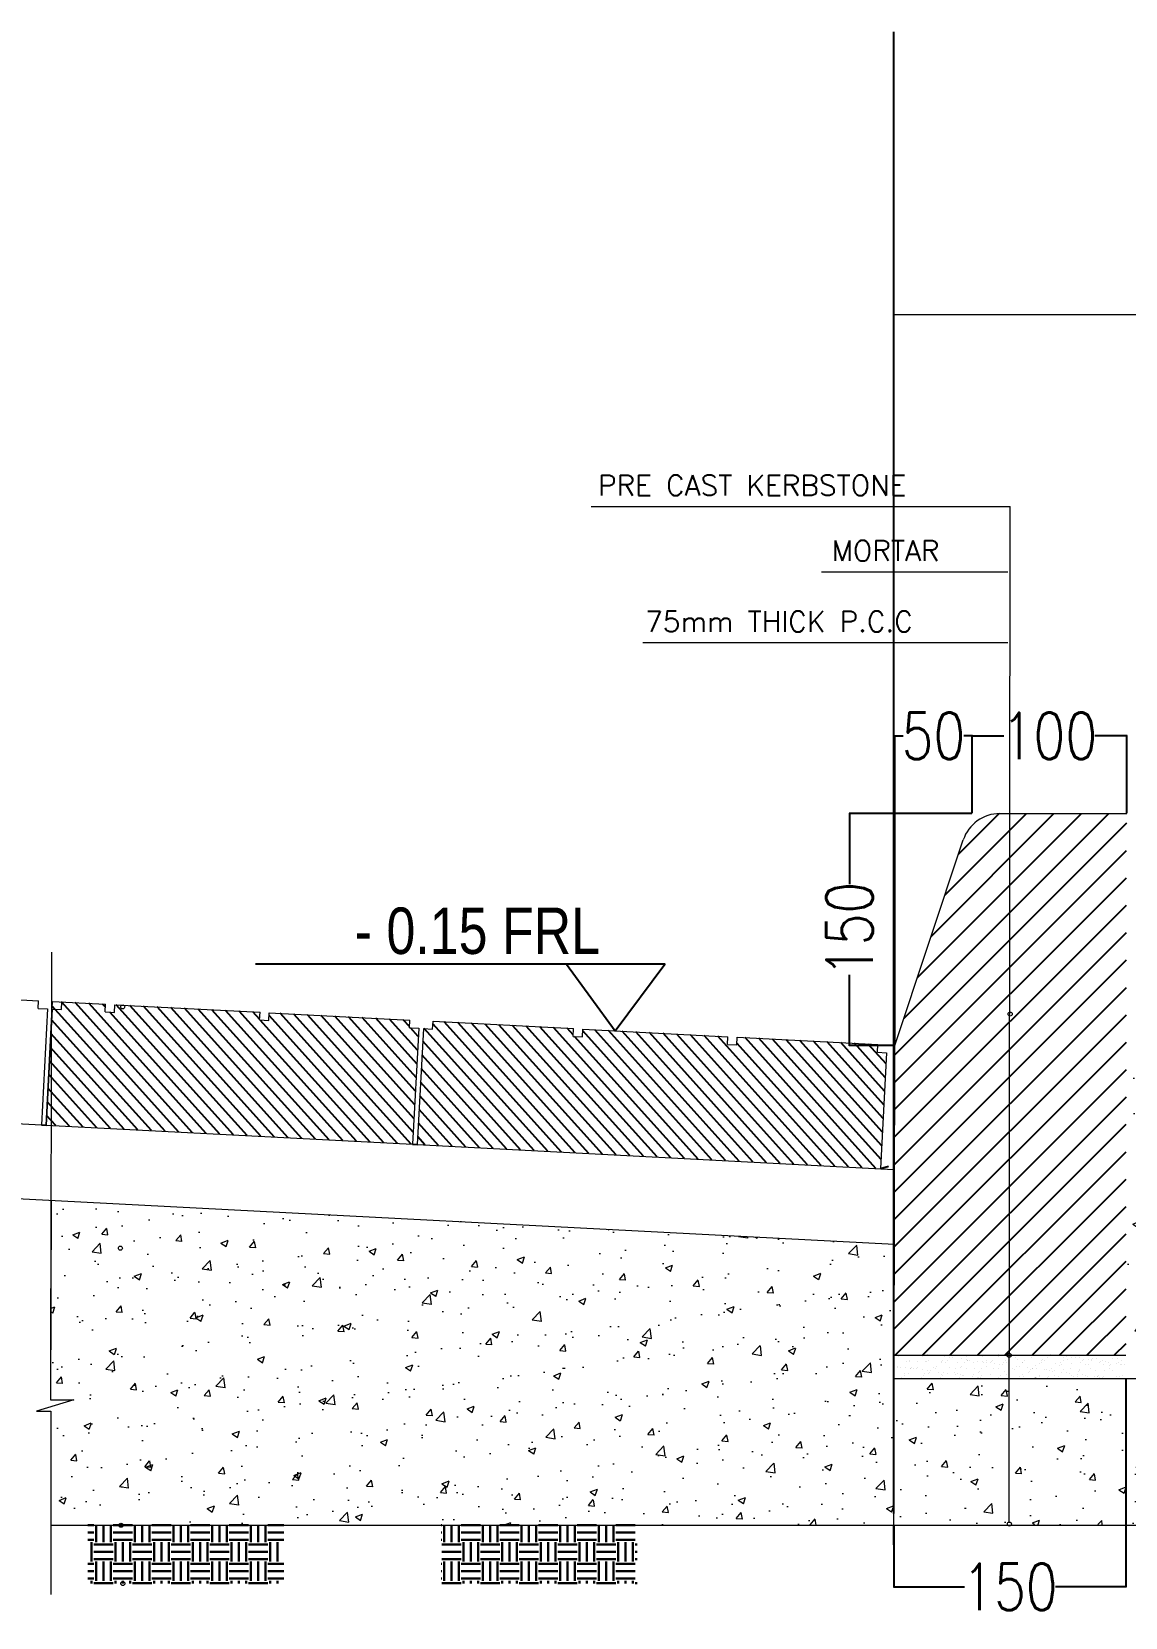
# Model space of a CAD drawing. Header units: centimetres. Extents: x 7997 to 116674, y 1017 to 13844.
# Drawn here: x 18963 to 19316, y 9430 to 9942 of the extents above; entities that cross this region are included whole.
import ezdxf

# ---------------------------------------------------------------- set-up
doc = ezdxf.new("R2010")
doc.units = ezdxf.units.CM
doc.header["$LTSCALE"] = 200
doc.header["$PDMODE"] = 2
for name, color, linetype in [('A_DIM-AXIS', 1, 'Continuous'), ('A_DIM-EXT', 1, 'Continuous'), ('L-LANDSCAPE', 11, 'Continuous')]:
    doc.layers.add(name, color=color, linetype=linetype)
for name, color, linetype, lineweight in [('HAT', 8, 'Continuous', 9), ('HATCH', 8, 'Continuous', 5), ('TEXT', 6, 'Continuous', 18), ('W', 2, 'Continuous', 20), ('WLL', 6, 'Continuous', 30)]:
    doc.layers.add(name, color=color, linetype=linetype, lineweight=lineweight)
doc.styles.add('ROMANS', font='romans.shx', dxfattribs={"width": 0.8})
doc.styles.add('STYLE3', font='romant.shx', dxfattribs={"width": 0.85})
doc.styles.add('XX-Z6-101$0$Arial-0.8', font='arial.ttf', dxfattribs={"width": 0.8})
doc.dimstyles.new('DIM INT 200 AXIS', dxfattribs={"dimtxt": 0.4, "dimasz": 0.25, "dimexe": 0.1, "dimexo": 0.1, "dimgap": 0.1, "dimtad": 0, "dimzin": 12, "dimdsep": 46, "dimtxsty": 'STYLE3', "dimblk": 'ARCHTICK', "dimcen": 0.15, "dimdle": 0.1, "dimclrd": 1, "dimclre": 1, "dimclrt": 3, "dimadec": 0, "dimazin": 0, "dimtfac": 1, "dimtmove": 2, "dimatfit": 3, "dimfxl": 0, "dimtolj": 1, "dimtzin": 12, "dimlwd": 13, "dimlwe": 13, "dimarcsym": 0})
doc.dimstyles.new('DIM-INT100', dxfattribs={"dimtxt": 0.16, "dimasz": 0.12, "dimexe": 0.1, "dimexo": 0.1, "dimgap": 0.1, "dimtad": 0, "dimdec": 0, "dimlfac": 100, "dimrnd": 0.5, "dimzin": 12, "dimdsep": 46, "dimtxsty": 'ROMANS', "dimblk": 'ARCHTICK', "dimcen": 0.13, "dimdle": 0.1, "dimclrd": 116, "dimclre": 116, "dimclrt": 2, "dimadec": 0, "dimazin": 0, "dimtfac": 1, "dimtdec": 0, "dimtix": 1, "dimtmove": 0, "dimatfit": 3, "dimldrblk": 'OBLIQUE', "dimfxl": 0, "dimtolj": 1, "dimtzin": 12, "dimarcsym": 0})

# ---------------------------------------------------------------- blocks, each defined once
blk = doc.blocks.new('_ArchTick')
at = {"color": 0, "linetype": 'ByBlock', "const_width": 0.15}
blk.add_lwpolyline([(-0.5, -0.5), (0.5, 0.5)], dxfattribs=at)
blk = doc.blocks.new('*D575')
at = {"layer": 'A_DIM-EXT', "color": 116, "linetype": 'ByBlock', "lineweight": -2, "ltscale": 15, "transparency": 16777216}
for p, q in [((19316.34, 9506.86), (19316.34, 9439.55)), ((19241.45, 9459.43), (19241.45, 9439.55)), ((19241.35, 9439.65), (19264.23, 9439.65)), ((19316.44, 9439.65), (19293.57, 9439.65))]:
    blk.add_line(p, q, dxfattribs=at)
at = {"layer": 'Defpoints', "color": 0, "linetype": 'ByBlock', "ltscale": 15, "transparency": 16777216}
for p in [(19316.34, 9506.96), (19241.45, 9459.53), (19241.45, 9439.65)]:
    blk.add_point(p, dxfattribs=at)
at = {"layer": 'A_DIM-EXT', "color": 116, "linetype": 'ByBlock', "lineweight": -2, "ltscale": 15, "transparency": 16777216, "xscale": 0.12, "yscale": 0.12, "zscale": 0.12, "rotation": 180}
blk.add_blockref('_ArchTick', (19241.45, 9439.65), dxfattribs=at)
at = {"layer": 'A_DIM-EXT', "color": 116, "linetype": 'ByBlock', "lineweight": -2, "ltscale": 15, "transparency": 16777216, "xscale": 0.12, "yscale": 0.12, "zscale": 0.12}
blk.add_blockref('_ArchTick', (19316.34, 9439.65), dxfattribs=at)
at = {"layer": 'A_DIM-EXT', "color": 2, "linetype": 'ByBlock', "ltscale": 15, "transparency": 16777216, "insert": (19278.9, 9439.65), "char_height": 15, "attachment_point": 5, "style": 'ROMANS'}
blk.add_mtext('\\A1;150', dxfattribs=at)
blk = doc.blocks.new('_OBLIQUE')
at = {"color": 0, "linetype": 'ByBlock'}
blk.add_line((-0.5, -0.5), (0.5, 0.5), dxfattribs=at)
blk = doc.blocks.new('*D577')
at = {"layer": 'A_DIM-EXT', "color": 116, "linetype": 'ByBlock', "lineweight": -2, "ltscale": 15, "transparency": 16777216}
for p, q in [((19266.59, 9689.45), (19227.03, 9689.45)), ((19227.13, 9689.55), (19227.13, 9666.68)), ((19227.13, 9614.46), (19227.13, 9637.33)), ((19241.62, 9614.56), (19227.03, 9614.56))]:
    blk.add_line(p, q, dxfattribs=at)
at = {"layer": 'Defpoints', "color": 0, "linetype": 'ByBlock', "ltscale": 15, "transparency": 16777216}
for p in [(19227.13, 9689.45), (19266.69, 9689.45), (19241.72, 9614.56)]:
    blk.add_point(p, dxfattribs=at)
at = {"layer": 'A_DIM-EXT', "color": 116, "linetype": 'ByBlock', "lineweight": -2, "ltscale": 15, "transparency": 16777216, "xscale": 0.12, "yscale": 0.12, "zscale": 0.12}
for p, rotation in [((19227.13, 9689.45), 90), ((19227.13, 9614.56), 270)]:
    blk.add_blockref('_ArchTick', p, dxfattribs=dict(at, rotation=rotation))
at = {"layer": 'A_DIM-EXT', "color": 2, "linetype": 'ByBlock', "ltscale": 15, "transparency": 16777216, "insert": (19227.13, 9652.01), "char_height": 15, "attachment_point": 5, "rotation": 90, "style": 'ROMANS'}
blk.add_mtext('\\A1;150', dxfattribs=at)
blk = doc.blocks.new('*D578')
at = {"layer": 'A_DIM-EXT', "color": 116, "linetype": 'ByBlock', "lineweight": -2, "ltscale": 15, "transparency": 16777216}
for p, q in [((19241.62, 9714.55), (19244.39, 9714.55)), ((19241.72, 9614.66), (19241.72, 9714.65)), ((19266.79, 9714.55), (19264.02, 9714.55)), ((19266.69, 9689.55), (19266.69, 9714.65))]:
    blk.add_line(p, q, dxfattribs=at)
at = {"layer": 'Defpoints', "color": 0, "linetype": 'ByBlock', "ltscale": 15, "transparency": 16777216}
for p in [(19241.72, 9714.55), (19266.69, 9689.45), (19241.72, 9614.56)]:
    blk.add_point(p, dxfattribs=at)
at = {"layer": 'A_DIM-EXT', "color": 116, "linetype": 'ByBlock', "lineweight": -2, "ltscale": 15, "transparency": 16777216, "xscale": 0.12, "yscale": 0.12, "zscale": 0.12, "rotation": 180}
blk.add_blockref('_ArchTick', (19241.72, 9714.55), dxfattribs=at)
at = {"layer": 'A_DIM-EXT', "color": 116, "linetype": 'ByBlock', "lineweight": -2, "ltscale": 15, "transparency": 16777216, "xscale": 0.12, "yscale": 0.12, "zscale": 0.12}
blk.add_blockref('_ArchTick', (19266.69, 9714.55), dxfattribs=at)
at = {"layer": 'A_DIM-EXT', "color": 2, "linetype": 'ByBlock', "ltscale": 15, "transparency": 16777216, "insert": (19254.21, 9714.55), "char_height": 15, "attachment_point": 5, "style": 'ROMANS'}
blk.add_mtext('\\A1;50', dxfattribs=at)
blk = doc.blocks.new('*D579')
at = {"layer": 'A_DIM-EXT', "color": 116, "linetype": 'ByBlock', "lineweight": -2, "ltscale": 15, "transparency": 16777216}
for p, q in [((19266.59, 9714.55), (19276.98, 9714.55)), ((19266.69, 9689.55), (19266.69, 9714.65)), ((19316.71, 9714.55), (19306.32, 9714.55)), ((19316.61, 9689.55), (19316.61, 9714.65))]:
    blk.add_line(p, q, dxfattribs=at)
at = {"layer": 'Defpoints', "color": 0, "linetype": 'ByBlock', "ltscale": 15, "transparency": 16777216}
for p in [(19266.69, 9714.55), (19266.69, 9689.45), (19316.61, 9689.45)]:
    blk.add_point(p, dxfattribs=at)
at = {"layer": 'A_DIM-EXT', "color": 116, "linetype": 'ByBlock', "lineweight": -2, "ltscale": 15, "transparency": 16777216, "xscale": 0.12, "yscale": 0.12, "zscale": 0.12, "rotation": 180}
blk.add_blockref('_ArchTick', (19266.69, 9714.55), dxfattribs=at)
at = {"layer": 'A_DIM-EXT', "color": 116, "linetype": 'ByBlock', "lineweight": -2, "ltscale": 15, "transparency": 16777216, "xscale": 0.12, "yscale": 0.12, "zscale": 0.12}
blk.add_blockref('_ArchTick', (19316.61, 9714.55), dxfattribs=at)
at = {"layer": 'A_DIM-EXT', "color": 2, "linetype": 'ByBlock', "ltscale": 15, "transparency": 16777216, "insert": (19291.65, 9714.55), "char_height": 15, "attachment_point": 5, "style": 'ROMANS'}
blk.add_mtext('\\A1;100', dxfattribs=at)
blk = doc.blocks.new('*X563')
at = {"color": 0}
for p, q in [((-300.9, 3550.3), (-300.9, 3550.3)), ((-295.3, 3549.9), (-295.3, 3549.9)), ((-273.7, 3550.7), (-273.7, 3550.7)), ((-268.9, 3550), (-268.9, 3550)), ((-252.8, 3551), (-252.8, 3551)), ((-246.6, 3550.9), (-246.6, 3550.9)), ((-242.4, 3551.5), (-242.4, 3551.5)), ((-235.9, 3552.3), (-235.9, 3552.3)), ((-232.3, 3550.9), (-232.3, 3550.9)), ((-225, 3553.8), (-225, 3553.8)), ((-220.9, 3554.3), (-220.9, 3554.3)), ((-214.4, 3555.2), (-214.4, 3555.2)), ((-210.7, 3551.6), (-210.7, 3551.6)), ((-189.7, 3551.9), (-189.7, 3551.9)), ((-178.9, 3554.7), (-178.9, 3554.7)), ((-169.3, 3551.8), (-169.3, 3551.8)), ((-147.9, 3555.4), (-147.9, 3555.4)), ((-147.7, 3552.6), (-147.7, 3552.6)), ((-126.7, 3552.9), (-126.7, 3552.9)), ((-115.9, 3555.1), (-115.9, 3555.1)), ((-114.4, 3553.7), (-114.4, 3553.7)), ((-106.3, 3552.8), (-106.3, 3552.8)), ((-88.5, 3551), (-88.5, 3551)), ((-84.7, 3553.5), (-84.7, 3553.5)), ((-84.3, 3551.6), (-84.3, 3551.6)), ((-83.4, 3554.4), (-83.4, 3554.4)), ((-77.8, 3552.4), (-77.8, 3552.4)), ((-66.9, 3553.9), (-66.9, 3553.9)), ((-63.7, 3553.8), (-63.7, 3553.8)), ((-62.8, 3554.4), (-62.8, 3554.4)), ((-56.2, 3555.3), (-56.2, 3555.3)), ((-51.4, 3554.1), (-51.4, 3554.1)), ((-49.9, 3552.8), (-49.9, 3552.8)), ((-43.2, 3553.7), (-43.2, 3553.7)), ((-21.6, 3554.5), (-21.6, 3554.5)), ((-18.9, 3553.4), (-18.9, 3553.4)), ((-311.2, 3542.4), (-311.2, 3542.4)), ((-307, 3543), (-307, 3543)), ((-306.4, 3547.3), (-306.4, 3547.3)), ((-304.9, 3542.5), (-304.9, 3542.5)), ((-303, 3545.2), (-303, 3545.2)), ((-300.5, 3543.8), (-300.5, 3543.8)), ((-294.8, 3534.5), (-294.8, 3534.5)), ((-293, 3543), (-293, 3543)), ((-291.5, 3541.7), (-291.5, 3541.7)), ((-290.9, 3537.5), (-290.9, 3537.5)), ((-289.6, 3545.3), (-289.6, 3545.3)), ((-285.5, 3545.8), (-285.5, 3545.8)), ((-284.5, 3535.3), (-284.5, 3535.3)), ((-284, 3542.8), (-284, 3542.8)), ((-281.5, 3547.4), (-281.5, 3547.4)), ((-279, 3546.7), (-279, 3546.7)), ((-278.1, 3545.2), (-278.1, 3545.2)), ((-273.2, 3535.3), (-273.2, 3535.3)), ((-268.1, 3548.1), (-268.1, 3548.1)), ((-267.4, 3548.7), (-267.4, 3548.7)), ((-266, 3537.5), (-266, 3537.5)), ((-263.9, 3548.6), (-263.9, 3548.6)), ((-263.5, 3542.7), (-263.5, 3542.7)), ((-260.5, 3542.3), (-260.5, 3542.3)), ((-257.4, 3549.5), (-257.4, 3549.5)), ((-256.6, 3547.4), (-256.6, 3547.4)), ((-253.2, 3545.3), (-253.2, 3545.3)), ((-252.5, 3535), (-252.5, 3535)), ((-252.2, 3535.5), (-252.2, 3535.5)), ((-251, 3533.7), (-251, 3533.7)), ((-250.1, 3529.8), (-250.1, 3529.8)), ((-241.9, 3543.5), (-241.9, 3543.5)), ((-241.1, 3537.6), (-241.1, 3537.6)), ((-239.2, 3531.2), (-239.2, 3531.2)), ((-236.4, 3549.3), (-236.4, 3549.3)), ((-235, 3531.7), (-235, 3531.7)), ((-231.8, 3535.4), (-231.8, 3535.4)), ((-231.7, 3547.5), (-231.7, 3547.5)), ((-228.5, 3542), (-228.5, 3542)), ((-228.5, 3532.6), (-228.5, 3532.6)), ((-228.3, 3545.3), (-228.3, 3545.3)), ((-227, 3540.7), (-227, 3540.7)), ((-221, 3543.7), (-221, 3543.7)), ((-220, 3534.3), (-220, 3534.3)), ((-217.7, 3534), (-217.7, 3534)), ((-216.1, 3537.6), (-216.1, 3537.6)), ((-213.5, 3534.6), (-213.5, 3534.6)), ((-210.2, 3536.2), (-210.2, 3536.2)), ((-207, 3535.4), (-207, 3535.4)), ((-206.7, 3547.5), (-206.7, 3547.5)), ((-204.4, 3549.1), (-204.4, 3549.1)), ((-203.4, 3545.4), (-203.4, 3545.4)), ((-202.9, 3547.7), (-202.9, 3547.7)), ((-200.5, 3543.6), (-200.5, 3543.6)), ((-196.1, 3536.9), (-196.1, 3536.9)), ((-196, 3541.3), (-196, 3541.3)), ((-192, 3537.4), (-192, 3537.4)), ((-191.2, 3537.6), (-191.2, 3537.6)), ((-189.2, 3536.5), (-189.2, 3536.5)), ((-188, 3534), (-188, 3534)), ((-186.5, 3532.7), (-186.5, 3532.7)), ((-185.5, 3538.3), (-185.5, 3538.3)), ((-181.8, 3547.6), (-181.8, 3547.6)), ((-178.9, 3544.4), (-178.9, 3544.4)), ((-178.5, 3545.4), (-178.5, 3545.4)), ((-174.6, 3539.7), (-174.6, 3539.7)), ((-171.9, 3548.3), (-171.9, 3548.3)), ((-170.4, 3540.2), (-170.4, 3540.2)), ((-168.8, 3536.4), (-168.8, 3536.4)), ((-166.3, 3537.7), (-166.3, 3537.7)), ((-158, 3544.7), (-158, 3544.7)), ((-156.9, 3547.6), (-156.9, 3547.6)), ((-155.5, 3533.3), (-155.5, 3533.3)), ((-153.5, 3545.5), (-153.5, 3545.5)), ((-153.1, 3542.5), (-153.1, 3542.5)), ((-148.9, 3543.1), (-148.9, 3543.1)), ((-147.2, 3537.2), (-147.2, 3537.2)), ((-142.4, 3543.9), (-142.4, 3543.9)), ((-141.4, 3537.7), (-141.4, 3537.7)), ((-139.9, 3548.1), (-139.9, 3548.1)), ((-138.4, 3546.7), (-138.4, 3546.7)), ((-137.5, 3544.6), (-137.5, 3544.6)), ((-132, 3547.7), (-132, 3547.7)), ((-131.5, 3545.4), (-131.5, 3545.4)), ((-131.5, 3540.3), (-131.5, 3540.3)), ((-128.6, 3545.5), (-128.6, 3545.5)), ((-127.4, 3545.9), (-127.4, 3545.9)), ((-126.2, 3537.4), (-126.2, 3537.4)), ((-123.5, 3533), (-123.5, 3533)), ((-122.1, 3531.7), (-122.1, 3531.7)), ((-120.9, 3546.8), (-120.9, 3546.8)), ((-116.5, 3537.8), (-116.5, 3537.8)), ((-115.9, 3545.4), (-115.9, 3545.4)), ((-115.4, 3529.9), (-115.4, 3529.9)), ((-110, 3548.2), (-110, 3548.2)), ((-107.4, 3547.4), (-107.4, 3547.4)), ((-107.1, 3547.7), (-107.1, 3547.7)), ((-105.8, 3548.7), (-105.8, 3548.7)), ((-105.8, 3537.3), (-105.8, 3537.3)), ((-103.7, 3545.6), (-103.7, 3545.6)), ((-99.5, 3540.1), (-99.5, 3540.1)), ((-99.3, 3549.6), (-99.3, 3549.6)), ((-98, 3538.7), (-98, 3538.7)), ((-95, 3545.6), (-95, 3545.6)), ((-94.5, 3530.2), (-94.5, 3530.2)), ((-91.9, 3529.9), (-91.9, 3529.9)), ((-91.6, 3537.8), (-91.6, 3537.8)), ((-91, 3532.3), (-91, 3532.3)), ((-84.1, 3538.1), (-84.1, 3538.1)), ((-82.2, 3547.8), (-82.2, 3547.8)), ((-81.1, 3531.3), (-81.1, 3531.3)), ((-78.8, 3545.6), (-78.8, 3545.6)), ((-76.9, 3531.8), (-76.9, 3531.8)), ((-75.4, 3547.1), (-75.4, 3547.1)), ((-74.5, 3545.5), (-74.5, 3545.5)), ((-74, 3545.7), (-74, 3545.7)), ((-74, 3530.1), (-74, 3530.1)), ((-70.4, 3532.7), (-70.4, 3532.7)), ((-67, 3539.4), (-67, 3539.4)), ((-66.7, 3537.9), (-66.7, 3537.9)), ((-63.2, 3538.4), (-63.2, 3538.4)), ((-59.5, 3534.1), (-59.5, 3534.1)), ((-59, 3532.1), (-59, 3532.1)), ((-57.6, 3530.7), (-57.6, 3530.7)), ((-57.3, 3547.8), (-57.3, 3547.8)), ((-55.4, 3534.7), (-55.4, 3534.7)), ((-53.9, 3545.7), (-53.9, 3545.7)), ((-52.9, 3546.3), (-52.9, 3546.3)), ((-52.4, 3530.9), (-52.4, 3530.9)), ((-48.9, 3535.5), (-48.9, 3535.5)), ((-42.9, 3546.4), (-42.9, 3546.4)), ((-42.7, 3538.3), (-42.7, 3538.3)), ((-41.7, 3537.9), (-41.7, 3537.9)), ((-38, 3537), (-38, 3537)), ((-35, 3539.1), (-35, 3539.1)), ((-33.8, 3537.5), (-33.8, 3537.5)), ((-33.5, 3537.7), (-33.5, 3537.7)), ((-32.4, 3547.8), (-32.4, 3547.8)), ((-32, 3546.6), (-32, 3546.6)), ((-31.5, 3531.2), (-31.5, 3531.2)), ((-29, 3545.7), (-29, 3545.7)), ((-27.3, 3538.4), (-27.3, 3538.4)), ((-26.5, 3531.4), (-26.5, 3531.4)), ((-21.1, 3539.1), (-21.1, 3539.1)), ((-16.8, 3538), (-16.8, 3538)), ((-16.5, 3539.8), (-16.5, 3539.8)), ((-308.6, 3528.3), (-308.6, 3528.3)), ((-304.4, 3527.1), (-304.4, 3527.1)), ((-299.9, 3527.3), (-299.9, 3527.3)), ((-283.5, 3527.4), (-283.5, 3527.4)), ((-282.3, 3525.5), (-282.3, 3525.5)), ((-278.1, 3526.1), (-278.1, 3526.1)), ((-276.6, 3528), (-276.6, 3528)), ((-275.1, 3526.6), (-275.1, 3526.6)), ((-275, 3527.4), (-275, 3527.4)), ((-271.6, 3526.9), (-271.6, 3526.9)), ((-263, 3527.3), (-263, 3527.3)), ((-260.7, 3528.3), (-260.7, 3528.3)), ((-256.6, 3528.9), (-256.6, 3528.9)), ((-250.1, 3527.4), (-250.1, 3527.4)), ((-244.1, 3527.3), (-244.1, 3527.3)), ((-241.4, 3528), (-241.4, 3528)), ((-225.2, 3527.5), (-225.2, 3527.5)), ((-220.5, 3528.3), (-220.5, 3528.3)), ((-212.1, 3527), (-212.1, 3527)), ((-210.6, 3525.7), (-210.6, 3525.7)), ((-200.3, 3527.5), (-200.3, 3527.5)), ((-200, 3528.2), (-200, 3528.2)), ((-179.6, 3526.3), (-179.6, 3526.3)), ((-178.4, 3529), (-178.4, 3529)), ((-175.4, 3527.5), (-175.4, 3527.5)), ((-157.5, 3529.3), (-157.5, 3529.3)), ((-150.5, 3527.6), (-150.5, 3527.6)), ((-147.6, 3526), (-147.6, 3526)), ((-137, 3529.2), (-137, 3529.2)), ((-125.5, 3527.6), (-125.5, 3527.6)), ((-124.1, 3525.6), (-124.1, 3525.6)), ((-122.2, 3525.5), (-122.2, 3525.5)), ((-120, 3526.2), (-120, 3526.2)), ((-113.5, 3527), (-113.5, 3527)), ((-102.6, 3528.4), (-102.6, 3528.4)), ((-100.6, 3527.7), (-100.6, 3527.7)), ((-98.4, 3529), (-98.4, 3529)), ((-97.3, 3525.5), (-97.3, 3525.5)), ((-75.7, 3527.7), (-75.7, 3527.7)), ((-72.3, 3525.6), (-72.3, 3525.6)), ((-50.8, 3527.8), (-50.8, 3527.8)), ((-47.4, 3525.6), (-47.4, 3525.6)), ((-25.9, 3527.8), (-25.9, 3527.8)), ((-22.5, 3525.7), (-22.5, 3525.7))]:
    blk.add_line(p, q, dxfattribs=at)
blk = doc.blocks.new('*X562')
at = {"color": 0}
for p, q in [((-5507.6, 1093.8), (-5500, 1093.8)), ((-5496.9, 1071.9), (-5496.9, 1094.5)), ((-5487.5, 1071.9), (-5487.5, 1094.5)), ((-5478.1, 1071.9), (-5478.1, 1094.5)), ((-5475, 1093.8), (-5450, 1093.8)), ((-5446.9, 1071.9), (-5446.9, 1094.5)), ((-5437.5, 1071.9), (-5437.5, 1094.5)), ((-5428.1, 1071.9), (-5428.1, 1094.5)), ((-5425, 1093.8), (-5400, 1093.8)), ((-5396.9, 1071.9), (-5396.9, 1094.5)), ((-5387.5, 1071.9), (-5387.5, 1094.5)), ((-5378.1, 1071.9), (-5378.1, 1094.5)), ((-5375, 1093.8), (-5350, 1093.8)), ((-5346.9, 1071.9), (-5346.9, 1094.5)), ((-5337.5, 1071.9), (-5337.5, 1094.5)), ((-5328.1, 1071.9), (-5328.1, 1094.5)), ((-5325, 1093.8), (-5300, 1093.8)), ((-5296.9, 1071.9), (-5296.9, 1094.5)), ((-5287.5, 1071.9), (-5287.5, 1094.5)), ((-5278.1, 1071.9), (-5278.1, 1094.5)), ((-5275, 1093.8), (-5254.4, 1093.8)), ((-5050.8, 1093.8), (-5050, 1093.8)), ((-5046.9, 1071.9), (-5046.9, 1094.5)), ((-5037.5, 1071.9), (-5037.5, 1094.5)), ((-5028.1, 1071.9), (-5028.1, 1094.5)), ((-5025, 1093.8), (-5000, 1093.8)), ((-4996.9, 1071.9), (-4996.9, 1094.5)), ((-4987.5, 1071.9), (-4987.5, 1094.5)), ((-4978.1, 1071.9), (-4978.1, 1094.5)), ((-4975, 1093.8), (-4950, 1093.8)), ((-4946.9, 1071.9), (-4946.9, 1094.5)), ((-4937.5, 1071.9), (-4937.5, 1094.5)), ((-4928.1, 1071.9), (-4928.1, 1094.5)), ((-4925, 1093.8), (-4900, 1093.8)), ((-4896.9, 1071.9), (-4896.9, 1094.5)), ((-4887.5, 1071.9), (-4887.5, 1094.5)), ((-4878.1, 1071.9), (-4878.1, 1094.5)), ((-4875, 1093.8), (-4850, 1093.8)), ((-4846.9, 1071.9), (-4846.9, 1094.5)), ((-4837.5, 1071.9), (-4837.5, 1094.5)), ((-4828.1, 1071.9), (-4828.1, 1094.5)), ((-4825, 1093.8), (-4800, 1093.8)), ((-5507.6, 1084.4), (-5500, 1084.4)), ((-5507.6, 1075), (-5500, 1075)), ((-5503.1, 1046.9), (-5503.1, 1071.9)), ((-5500, 1068.8), (-5475, 1068.8)), ((-5475, 1084.4), (-5450, 1084.4)), ((-5475, 1075), (-5450, 1075)), ((-5471.9, 1046.9), (-5471.9, 1071.9)), ((-5462.5, 1046.9), (-5462.5, 1071.9)), ((-5453.1, 1046.9), (-5453.1, 1071.9)), ((-5450, 1068.8), (-5425, 1068.8)), ((-5425, 1084.4), (-5400, 1084.4)), ((-5425, 1075), (-5400, 1075)), ((-5421.9, 1046.9), (-5421.9, 1071.9)), ((-5412.5, 1046.9), (-5412.5, 1071.9)), ((-5403.1, 1046.9), (-5403.1, 1071.9)), ((-5400, 1068.8), (-5375, 1068.8)), ((-5375, 1084.4), (-5350, 1084.4)), ((-5375, 1075), (-5350, 1075)), ((-5371.9, 1046.9), (-5371.9, 1071.9)), ((-5362.5, 1046.9), (-5362.5, 1071.9)), ((-5353.1, 1046.9), (-5353.1, 1071.9)), ((-5350, 1068.8), (-5325, 1068.8)), ((-5325, 1084.4), (-5300, 1084.4)), ((-5325, 1075), (-5300, 1075)), ((-5321.9, 1046.9), (-5321.9, 1071.9)), ((-5312.5, 1046.9), (-5312.5, 1071.9)), ((-5303.1, 1046.9), (-5303.1, 1071.9)), ((-5300, 1068.8), (-5275, 1068.8)), ((-5275, 1084.4), (-5254.4, 1084.4)), ((-5275, 1075), (-5254.4, 1075)), ((-5271.9, 1046.9), (-5271.9, 1071.9)), ((-5262.5, 1046.9), (-5262.5, 1071.9)), ((-5050.8, 1084.4), (-5050, 1084.4)), ((-5050.8, 1075), (-5050, 1075)), ((-5050, 1068.8), (-5025, 1068.8)), ((-5025, 1084.4), (-5000, 1084.4)), ((-5025, 1075), (-5000, 1075)), ((-5021.9, 1046.9), (-5021.9, 1071.9)), ((-5012.5, 1046.9), (-5012.5, 1071.9)), ((-5003.1, 1046.9), (-5003.1, 1071.9)), ((-5000, 1068.8), (-4975, 1068.8)), ((-4975, 1084.4), (-4950, 1084.4)), ((-4975, 1075), (-4950, 1075)), ((-4971.9, 1046.9), (-4971.9, 1071.9)), ((-4962.5, 1046.9), (-4962.5, 1071.9)), ((-4953.1, 1046.9), (-4953.1, 1071.9)), ((-4950, 1068.8), (-4925, 1068.8)), ((-4925, 1084.4), (-4900, 1084.4)), ((-4925, 1075), (-4900, 1075)), ((-4921.9, 1046.9), (-4921.9, 1071.9)), ((-4912.5, 1046.9), (-4912.5, 1071.9)), ((-4903.1, 1046.9), (-4903.1, 1071.9)), ((-4900, 1068.8), (-4875, 1068.8)), ((-4875, 1084.4), (-4850, 1084.4)), ((-4875, 1075), (-4850, 1075)), ((-4871.9, 1046.9), (-4871.9, 1071.9)), ((-4862.5, 1046.9), (-4862.5, 1071.9)), ((-4853.1, 1046.9), (-4853.1, 1071.9)), ((-4850, 1068.8), (-4825, 1068.8)), ((-4825, 1084.4), (-4800, 1084.4)), ((-4825, 1075), (-4800, 1075)), ((-4821.9, 1046.9), (-4821.9, 1071.9)), ((-4812.5, 1046.9), (-4812.5, 1071.9)), ((-4803.1, 1046.9), (-4803.1, 1071.9)), ((-4800, 1068.8), (-4797.5, 1068.8)), ((-5500, 1059.4), (-5475, 1059.4)), ((-5500, 1050), (-5475, 1050)), ((-5496.9, 1021.9), (-5496.9, 1046.9)), ((-5487.5, 1021.9), (-5487.5, 1046.9)), ((-5478.1, 1021.9), (-5478.1, 1046.9)), ((-5450, 1059.4), (-5425, 1059.4)), ((-5450, 1050), (-5425, 1050)), ((-5446.9, 1021.9), (-5446.9, 1046.9)), ((-5437.5, 1021.9), (-5437.5, 1046.9)), ((-5428.1, 1021.9), (-5428.1, 1046.9)), ((-5400, 1059.4), (-5375, 1059.4)), ((-5400, 1050), (-5375, 1050)), ((-5396.9, 1021.9), (-5396.9, 1046.9)), ((-5387.5, 1021.9), (-5387.5, 1046.9)), ((-5378.1, 1021.9), (-5378.1, 1046.9)), ((-5350, 1059.4), (-5325, 1059.4)), ((-5350, 1050), (-5325, 1050)), ((-5346.9, 1021.9), (-5346.9, 1046.9)), ((-5337.5, 1021.9), (-5337.5, 1046.9)), ((-5328.1, 1021.9), (-5328.1, 1046.9)), ((-5300, 1059.4), (-5275, 1059.4)), ((-5300, 1050), (-5275, 1050)), ((-5296.9, 1021.9), (-5296.9, 1046.9)), ((-5287.5, 1021.9), (-5287.5, 1046.9)), ((-5278.1, 1021.9), (-5278.1, 1046.9)), ((-5050, 1059.4), (-5025, 1059.4)), ((-5050, 1050), (-5025, 1050)), ((-5046.9, 1021.9), (-5046.9, 1046.9)), ((-5037.5, 1021.9), (-5037.5, 1046.9)), ((-5028.1, 1021.9), (-5028.1, 1046.9)), ((-5000, 1059.4), (-4975, 1059.4)), ((-5000, 1050), (-4975, 1050)), ((-4996.9, 1021.9), (-4996.9, 1046.9)), ((-4987.5, 1021.9), (-4987.5, 1046.9)), ((-4978.1, 1021.9), (-4978.1, 1046.9)), ((-4950, 1059.4), (-4925, 1059.4)), ((-4950, 1050), (-4925, 1050)), ((-4946.9, 1021.9), (-4946.9, 1046.9)), ((-4937.5, 1021.9), (-4937.5, 1046.9)), ((-4928.1, 1021.9), (-4928.1, 1046.9)), ((-4900, 1059.4), (-4875, 1059.4)), ((-4900, 1050), (-4875, 1050)), ((-4896.9, 1021.9), (-4896.9, 1046.9)), ((-4887.5, 1021.9), (-4887.5, 1046.9)), ((-4878.1, 1021.9), (-4878.1, 1046.9)), ((-4850, 1059.4), (-4825, 1059.4)), ((-4850, 1050), (-4825, 1050)), ((-4846.9, 1021.9), (-4846.9, 1046.9)), ((-4837.5, 1021.9), (-4837.5, 1046.9)), ((-4828.1, 1021.9), (-4828.1, 1046.9)), ((-4800, 1059.4), (-4797.5, 1059.4)), ((-4800, 1050), (-4797.5, 1050)), ((-5507.6, 1043.8), (-5500, 1043.8)), ((-5507.6, 1034.4), (-5500, 1034.4)), ((-5475, 1043.8), (-5450, 1043.8)), ((-5475, 1034.4), (-5450, 1034.4)), ((-5425, 1043.8), (-5400, 1043.8)), ((-5425, 1034.4), (-5400, 1034.4)), ((-5375, 1043.8), (-5350, 1043.8)), ((-5375, 1034.4), (-5350, 1034.4)), ((-5325, 1043.8), (-5300, 1043.8)), ((-5325, 1034.4), (-5300, 1034.4)), ((-5275, 1043.8), (-5254.4, 1043.8)), ((-5275, 1034.4), (-5254.4, 1034.4)), ((-5050.8, 1043.8), (-5050, 1043.8)), ((-5050.8, 1034.4), (-5050, 1034.4)), ((-5025, 1043.8), (-5000, 1043.8)), ((-5025, 1034.4), (-5000, 1034.4)), ((-4975, 1043.8), (-4950, 1043.8)), ((-4975, 1034.4), (-4950, 1034.4)), ((-4925, 1043.8), (-4900, 1043.8)), ((-4925, 1034.4), (-4900, 1034.4)), ((-4875, 1043.8), (-4850, 1043.8)), ((-4875, 1034.4), (-4850, 1034.4)), ((-4825, 1043.8), (-4800, 1043.8)), ((-4825, 1034.4), (-4800, 1034.4)), ((-5507.6, 1025), (-5500, 1025)), ((-5503.1, 1018.4), (-5503.1, 1021.9)), ((-5500, 1018.8), (-5475, 1018.8)), ((-5475, 1025), (-5450, 1025)), ((-5471.9, 1018.4), (-5471.9, 1021.9)), ((-5462.5, 1018.4), (-5462.5, 1021.9)), ((-5453.1, 1018.4), (-5453.1, 1021.9)), ((-5450, 1018.8), (-5425, 1018.8)), ((-5425, 1025), (-5400, 1025)), ((-5421.9, 1018.4), (-5421.9, 1021.9)), ((-5412.5, 1018.4), (-5412.5, 1021.9)), ((-5403.1, 1018.4), (-5403.1, 1021.9)), ((-5400, 1018.8), (-5375, 1018.8)), ((-5375, 1025), (-5350, 1025)), ((-5371.9, 1018.4), (-5371.9, 1021.9)), ((-5362.5, 1018.4), (-5362.5, 1021.9)), ((-5353.1, 1018.4), (-5353.1, 1021.9)), ((-5350, 1018.8), (-5325, 1018.8)), ((-5325, 1025), (-5300, 1025)), ((-5321.9, 1018.4), (-5321.9, 1021.9)), ((-5312.5, 1018.4), (-5312.5, 1021.9)), ((-5303.1, 1018.4), (-5303.1, 1021.9)), ((-5300, 1018.8), (-5275, 1018.8)), ((-5275, 1025), (-5254.4, 1025)), ((-5271.9, 1018.4), (-5271.9, 1021.9)), ((-5262.5, 1018.4), (-5262.5, 1021.9)), ((-5050.8, 1025), (-5050, 1025)), ((-5050, 1018.8), (-5025, 1018.8)), ((-5025, 1025), (-5000, 1025)), ((-5021.9, 1018.4), (-5021.9, 1021.9)), ((-5012.5, 1018.4), (-5012.5, 1021.9)), ((-5003.1, 1018.4), (-5003.1, 1021.9)), ((-5000, 1018.8), (-4975, 1018.8)), ((-4975, 1025), (-4950, 1025)), ((-4971.9, 1018.4), (-4971.9, 1021.9)), ((-4962.5, 1018.4), (-4962.5, 1021.9)), ((-4953.1, 1018.4), (-4953.1, 1021.9)), ((-4950, 1018.8), (-4925, 1018.8)), ((-4925, 1025), (-4900, 1025)), ((-4921.9, 1018.4), (-4921.9, 1021.9)), ((-4912.5, 1018.4), (-4912.5, 1021.9)), ((-4903.1, 1018.4), (-4903.1, 1021.9)), ((-4900, 1018.8), (-4875, 1018.8)), ((-4875, 1025), (-4850, 1025)), ((-4871.9, 1018.4), (-4871.9, 1021.9)), ((-4862.5, 1018.4), (-4862.5, 1021.9)), ((-4853.1, 1018.4), (-4853.1, 1021.9)), ((-4850, 1018.8), (-4825, 1018.8)), ((-4825, 1025), (-4800, 1025)), ((-4821.9, 1018.4), (-4821.9, 1021.9)), ((-4812.5, 1018.4), (-4812.5, 1021.9)), ((-4803.1, 1018.4), (-4803.1, 1021.9)), ((-4800, 1018.8), (-4797.5, 1018.8))]:
    blk.add_line(p, q, dxfattribs=at)
blk = doc.blocks.new('*D585')
at = {"layer": 'Defpoints', "color": 0, "transparency": 16777216}
for p in [(19241.46, 9850.71), (19241.46, 9813.12), (19722.81, 9813.12)]:
    blk.add_point(p, dxfattribs=at)
at = {"layer": 'L-LANDSCAPE', "color": 1, "lineweight": 13, "transparency": 16777216}
for p, q in [((19241.36, 9850.71), (19410.61, 9850.71)), ((19241.46, 9813.22), (19241.46, 9850.81)), ((19722.91, 9850.71), (19553.65, 9850.71)), ((19722.81, 9813.22), (19722.81, 9850.81))]:
    blk.add_line(p, q, dxfattribs=at)
at = {"layer": 'L-LANDSCAPE', "color": 1, "lineweight": 13, "transparency": 16777216, "xscale": 0.25, "yscale": 0.25, "zscale": 0.25}
for p, rotation in [((19241.46, 9850.71), 179.9999999999783), ((19722.81, 9850.71), 359.9999999999783)]:
    blk.add_blockref('_ArchTick', p, dxfattribs=dict(at, rotation=rotation))
at = {"layer": 'L-LANDSCAPE', "color": 3, "transparency": 16777216, "insert": (19482.13, 9850.71), "char_height": 20, "attachment_point": 5, "style": 'STYLE3'}
blk.add_mtext('\\A1;{\\fArial|b0|i0|c0|p34;\\H0.75x;2MTS WALKWAY} ', dxfattribs=at)

msp = doc.modelspace()

# ---------------------------------------------------------------- hatches: boundary and pattern name
at = {"layer": 'A_DIM-AXIS'}
h = msp.add_hatch(dxfattribs=at)
h.set_pattern_fill('ANSI31', color=253, scale=50, style=0)
h.set_pattern_definition([(45, (-2354.348, -8307.5886), (-4.4194174, 4.4194174), [])])
edge = h.paths.add_edge_path()
edge.add_line((19278.7353, 9514.4502), (19241.5728, 9514.4502))
edge.add_line((19241.5728, 9514.4502), (19241.724, 9614.5612))
edge.add_line((19241.724, 9614.5612), (19263.8422, 9680.9157))
edge.add_arc((19275.6832, 9676.9687), 12.4815, 450, 521.565051, ccw=False)
edge.add_line((19275.6832, 9689.4502), (19278.8806, 9689.4502))
edge.add_line((19278.8806, 9689.4502), (19278.8273, 9625.3095))
edge.add_arc((19278.9972, 9624.6766), 0.6553, 465.024676, 614.880169)
edge.add_line((19278.8263, 9624.044), (19278.7353, 9514.4502))
edge = h.paths.add_edge_path()
edge.add_line((19316.3839, 9514.4502), (19278.7353, 9514.4502))
edge.add_line((19278.7353, 9514.4502), (19278.8263, 9624.044))
edge.add_arc((19278.9972, 9624.6766), 0.6553, 254.880169, 465.024676)
edge.add_line((19278.8273, 9625.3095), (19278.8806, 9689.4502))
edge.add_line((19278.8806, 9689.4502), (19316.6131, 9689.4502))
edge.add_line((19316.6131, 9689.4502), (19316.3839, 9514.4502))
h = msp.add_hatch(dxfattribs=at)
h.set_pattern_fill('ANSI31', color=253, scale=25, angle=87.007672, style=0)
h.set_pattern_definition([(132.007672, (-3260.4798, -7155.8027), (-2.3220476, -2.09134407), [])])
h.paths.add_polyline_path([(18969.8036, 9628.7616), (18986.9487, 9627.8653), (18986.8184, 9625.3724), (18989.8099, 9625.2161), (18989.9402, 9627.709), (18992.5472, 9627.5727), (18992.0697, 9618.4367, 0.4295947), (18991.347, 9617.8192, 0.4295947), (18992.0014, 9617.1297), (18990.4592, 9587.6272), (18967.7155, 9588.8161)])
h.paths.add_polyline_path([(18992.0014, 9617.1297, 0.39899791), (18992.6557, 9617.7508, 0.39899791), (18992.0697, 9618.4367), (18992.5472, 9627.5727), (19036.8067, 9625.2591), (19036.6764, 9622.7662), (19039.6679, 9622.6098), (19039.7982, 9625.1027), (19085.1689, 9622.731), (19085.0386, 9620.2381), (19088.0301, 9620.0817), (19086.0723, 9582.6292), (18990.4592, 9587.6272)])
h.paths.add_polyline_path([(19089.5258, 9620.0036), (19092.5173, 9619.8472), (19092.6476, 9622.3401), (19111.0451, 9621.3784), (19138.0184, 9619.9684), (19137.888, 9617.4755), (19140.8795, 9617.3191), (19141.0098, 9619.812), (19187.8763, 9617.3621), (19187.746, 9614.8692), (19190.7375, 9614.7129), (19190.8678, 9617.2058), (19236.2385, 9614.8341), (19236.1082, 9612.3412), (19239.0997, 9612.1848), (19237.1419, 9574.7322), (19087.568, 9582.551)])
at = {"layer": 'HATCH'}
h = msp.add_hatch(dxfattribs=at)
h.set_pattern_fill('AR-CONC', color=8, scale=3.328402, style=0)
h.set_pattern_definition([(50, (-35284.803, 2870.296), (23.873305, -2.0886435), [2.496302, -27.45932]), (355, (-35284.803, 2870.296), (-4.618203, 25.035981), [1.997041, -21.967456]), (100.4514, (-35282.814, 2870.122), (19.25512, 22.947322), [2.12153, -23.336831]), (46.1842, (-35284.803, 2876.953), (35.522076, -5.509139), [3.744453, -41.18898]), (96.6356, (-35281.843, 2876.494), (31.109336, 32.422562), [3.182295, -35.00524]), (351.1842, (-35284.803, 2876.953), (31.10931, 32.422587), [2.995562, -32.951183]), (21, (-35281.475, 2875.289), (19.8674685, -13.400777), [2.496302, -27.45932]), (326, (-35281.475, 2875.289), (8.098513, 24.135911), [1.997041, -21.967456]), (71.4514, (-35279.82, 2874.172), (27.96599, 10.735113), [2.12153, -23.336831]), (37.5, (-35284.803, 2870.296), (0.4047289, 11.0800469), [0, -21.7011834, 0, -22.300296, 0, -22.0506657]), (7.5, (-35284.803, 2870.296), (8.7560127, 13.1276088), [0, -12.714497, 0, -21.201923, 0, -8.404216]), (327.5, (-35292.226, 2870.296), (17.7677586, -0.7507169), [0, -8.321006, 0, -25.9615385, 0, -34.4489645]), (317.5, (-35295.554, 2870.296), (19.4107823, 3.3318966), [0, -10.8173077, 0, -17.2411243, 0, -24.4637574])])
h.paths.add_polyline_path([(19366.987, 9507.2156), (19317.061, 9507.2156), (19316.6131, 9609.5685), (19354.0576, 9609.5685)])
edge = h.paths.add_edge_path()
edge.add_line((19366.987, 9507.2156), (19366.987, 9459.7858))
edge.add_line((19366.987, 9459.7858), (19242.172, 9459.7858))
edge.add_line((19242.172, 9459.7858), (19242.2436, 9507.2156))
edge.add_line((19242.2436, 9507.2156), (19279.4276, 9507.2156))
edge.add_line((19279.4276, 9507.2156), (19279.4112, 9487.442))
edge.add_arc((19279.4451, 9486.7876), 0.6553, 452.973351, 540)
edge.add_arc((19279.4451, 9486.7876), 0.6553, 540, 720)
edge.add_arc((19279.4451, 9486.7876), 0.6553, 360, 452.973351)
edge.add_line((19279.4112, 9487.442), (19279.4276, 9507.2156))
edge.add_line((19279.4276, 9507.2156), (19366.987, 9507.2156))
h = msp.add_hatch(dxfattribs=at)
h.set_pattern_fill('AR-CONC', color=8, scale=3.328402, style=0)
h.set_pattern_definition([(50, (-35284.085, 2872.314), (23.873305, -2.0886435), [2.496302, -27.45932]), (355, (-35284.085, 2872.314), (-4.618203, 25.035981), [1.997041, -21.967456]), (100.4514, (-35282.095, 2872.14), (19.25512, 22.947322), [2.12153, -23.336831]), (46.1842, (-35284.085, 2878.97), (35.522076, -5.509139), [3.744453, -41.18898]), (96.6356, (-35281.125, 2878.51), (31.109336, 32.422562), [3.182295, -35.00524]), (351.1842, (-35284.085, 2878.97), (31.10931, 32.422587), [2.995562, -32.951183]), (21, (-35280.756, 2877.306), (19.8674685, -13.400777), [2.496302, -27.45932]), (326, (-35280.756, 2877.306), (8.098513, 24.135911), [1.997041, -21.967456]), (71.4514, (-35279.1, 2876.19), (27.96599, 10.735113), [2.12153, -23.336831]), (37.5, (-35284.085, 2872.314), (0.4047289, 11.0800469), [0, -21.7011834, 0, -22.300296, 0, -22.0506657]), (7.5, (-35284.085, 2872.314), (8.7560127, 13.1276088), [0, -12.714497, 0, -21.201923, 0, -8.404216]), (327.5, (-35291.507, 2872.314), (17.7677586, -0.7507169), [0, -8.321006, 0, -25.9615385, 0, -34.4489645]), (317.5, (-35294.836, 2872.314), (19.4107823, 3.3318966), [0, -10.8173077, 0, -17.2411243, 0, -24.4637574])])
edge = h.paths.add_edge_path()
edge.add_line((19004.9887, 9459.5316), (19007.3272, 9535.0541))
edge.add_arc((19007.293, 9535.7085), 0.6553, 272.992414, 447.007586)
edge.add_line((19007.3272, 9536.3629), (19007.3718, 9562.5464))
edge.add_line((19007.3718, 9562.5464), (19240.86, 9550.3411))
edge.add_line((19240.86, 9550.3411), (19241.4534, 9459.5316))
edge.add_line((19241.4534, 9459.5316), (19004.9887, 9459.5316))
edge = h.paths.add_edge_path()
edge.add_line((19004.9887, 9459.5316), (18969.1628, 9459.5316))
edge.add_line((18969.1628, 9459.5316), (18969.2397, 9523.6227))
edge.add_line((18969.2397, 9523.6227), (18964.6253, 9523.6227))
edge.add_line((18964.6253, 9523.6227), (18976.7303, 9527.327))
edge.add_line((18976.7303, 9527.327), (18969.1628, 9527.327))
edge.add_line((18969.1628, 9527.327), (18969.307, 9564.5361))
edge.add_line((18969.307, 9564.5361), (19007.3718, 9562.5464))
edge.add_line((19007.3718, 9562.5464), (19007.3272, 9536.3629))
edge.add_arc((19007.293, 9535.7085), 0.6553, 87.007586, 272.992414)
edge.add_line((19007.3272, 9535.0541), (19004.9887, 9459.5316))

# ---------------------------------------------------------------- linework, layer by layer
at = {"layer": 'A_DIM-AXIS', "color": 253}
msp.add_line((19237.1419, 9574.7322), (19239.6826, 9575.5158), dxfattribs=at)
at = {"layer": 'HAT'}
for p, q in [((19143.7032, 9788.6822), (19278.963, 9788.6822)), ((19278.6923, 9460.3095), (19278.963, 9788.6822)), ((19218.0812, 9767.5708), (19278.236, 9767.5708)), ((19160.4266, 9744.7), (19278.236, 9744.7)), ((18969.4334, 9644.7207), (18969.1628, 9514.391)), ((18969.3883, 9564.5319), (18969.1628, 9500.0552)), ((18976.7303, 9500.0552), (18964.6253, 9496.3508)), ((18969.1628, 9500.0552), (18976.7303, 9500.0552)), ((18964.6253, 9496.3508), (18969.2397, 9496.3508)), ((18969.2397, 9496.3508), (18969.2397, 9437.1709))]:
    msp.add_line(p, q, dxfattribs=at)
for centre in [(18992.4831, 9627.0008), (19278.9972, 9624.6766), (19278.9972, 9624.6766), (18991.7176, 9549.038), (19278.6576, 9514.4502), (18991.9033, 9459.5316), (19278.7266, 9459.9173), (19278.7266, 9459.9173), (18992.5072, 9440.7213)]:
    msp.add_circle(centre, 0.6553, dxfattribs=at)
at = {"layer": 'L-LANDSCAPE'}
for p, q in [((19241.46, 9463.3521), (19241.46, 9942.0317)), ((18966.2198, 9588.8943), (18967.7155, 9588.8161)), ((19086.0723, 9582.6292), (19087.568, 9582.551))]:
    msp.add_line(p, q, dxfattribs=at)
for points in [[(19167.497, 9640.759), (19035.3366, 9640.759)], [(19151.5001, 9619.2637), (19167.497, 9640.759), (19135.76, 9640.759), (19151.5001, 9619.2637)]]:
    msp.add_lwpolyline(points, dxfattribs=at)
at = {"layer": 'W', "color": 6}
for p, q in [((19275.6832, 9689.4502), (19316.6131, 9689.4502)), ((19241.724, 9614.5612), (19263.8422, 9680.9157)), ((18942.7116, 9630.1778), (18965.3164, 9628.9961)), ((18965.1861, 9626.5032), (18965.3164, 9628.9961)), ((18965.1861, 9626.5032), (18968.1775, 9626.3469)), ((18968.1775, 9626.3469), (18966.2198, 9588.8943)), ((18967.7155, 9588.8161), (18969.8036, 9628.7616)), ((18969.6733, 9626.2687), (18967.7155, 9588.8161)), ((18969.6733, 9626.2687), (18972.6648, 9626.1123)), ((18969.8036, 9628.7616), (18986.9487, 9627.8653)), ((18972.6648, 9626.1123), (18972.7951, 9628.6052)), ((18986.8184, 9625.3724), (18986.9487, 9627.8653)), ((18986.8184, 9625.3724), (18989.8099, 9625.2161)), ((18989.8099, 9625.2161), (18989.9402, 9627.709)), ((18989.9402, 9627.709), (19036.8067, 9625.2591)), ((19036.6764, 9622.7662), (19036.8067, 9625.2591)), ((19039.6679, 9622.6098), (19039.7982, 9625.1027)), ((19039.7982, 9625.1027), (19085.1689, 9622.731)), ((19036.6764, 9622.7662), (19039.6679, 9622.6098)), ((19085.0386, 9620.2381), (19085.1689, 9622.731)), ((19085.0386, 9620.2381), (19088.0301, 9620.0817)), ((19088.0301, 9620.0817), (19086.0723, 9582.6292)), ((19089.5258, 9620.0036), (19087.568, 9582.551)), ((19089.5258, 9620.0036), (19092.5173, 9619.8472)), ((19092.5173, 9619.8472), (19092.6476, 9622.3401)), ((19092.6476, 9622.3401), (19138.0184, 9619.9684)), ((19137.888, 9617.4755), (19138.0184, 9619.9684)), ((19140.8795, 9617.3191), (19141.0098, 9619.812)), ((19141.0098, 9619.812), (19187.8763, 9617.3621)), ((19137.888, 9617.4755), (19140.8795, 9617.3191)), ((19187.746, 9614.8692), (19187.8763, 9617.3621)), ((19187.746, 9614.8692), (19190.7375, 9614.7129)), ((19190.7375, 9614.7129), (19190.8678, 9617.2058)), ((19190.8678, 9617.2058), (19236.2385, 9614.8341)), ((19236.1082, 9612.3412), (19236.2385, 9614.8341)), ((19241.4534, 9459.5316), (19241.724, 9614.5612)), ((19236.1082, 9612.3412), (19239.0997, 9612.1848)), ((19239.0997, 9612.1848), (19237.1419, 9574.7322)), ((18942.7116, 9590.1232), (18966.2198, 9588.8943)), ((18967.7155, 9588.8161), (19086.0723, 9582.6292)), ((19087.568, 9582.551), (19241.46, 9574.5065)), ((18934.0074, 9566.3814), (19241.6118, 9550.3018)), ((19241.4534, 9514.4502), (19316.3424, 9514.4502)), ((19241.4534, 9506.9613), (19366.2684, 9506.9613)), ((18969.1628, 9459.5316), (19241.4534, 9459.5316)), ((19241.4534, 9459.5316), (19366.2684, 9459.5316))]:
    msp.add_line(p, q, dxfattribs=at)
msp.add_arc((19275.6832, 9676.9687), 12.4815, 90, 161.565051, dxfattribs=at)
at = {"layer": 'WLL', "color": 8, "linetype": 'Continuous'}
msp.add_line((19241.4534, 9459.5316), (19241.4534, 9453.1848), dxfattribs=at)

# ---------------------------------------------------------------- block references
at = {"layer": 'WLL', "color": 8, "linetype": 'Continuous', "yscale": 0.2496301775209986, "zscale": 0.2496301775209986}
for name, p, xscale in [('*X563', (19238.3752, 8627.1623), -0.2496301775209986), ('*X562', (20356.112, 9186.4986), 0.2496301775209986)]:
    msp.add_blockref(name, p, dxfattribs=dict(at, xscale=xscale))

# ---------------------------------------------------------------- texts
at = {"layer": 'TEXT', "style": 'ROMANS'}
for s, height, p in [('PRE CAST KERBSTONE', 6.656805, (19145.9134, 9792.1546)), ('MORTAR', 6.6568, (19221.3572, 9771.0432)), ('75mm THICK P.C.C', 6.656805, (19161.1289, 9748.1724))]:
    msp.add_text(s, height=height, dxfattribs=at).set_placement(p)
at = {"layer": 'TEXT', "style": 'XX-Z6-101$0$Arial-0.8', "width": 0.8}
msp.add_text('- 0.15 FRL', height=15, dxfattribs=at).set_placement((19067.3821, 9644.0957))

# ---------------------------------------------------------------- dimensions: what is measured, and where the dimension line sits
at = {"layer": 'A_DIM-EXT', "linetype": 'ByBlock', "ltscale": 15}
for base, p1, p2, angle, text, picture, middle in [((19241.724, 9714.5525), (19266.687, 9689.4502), (19241.724, 9614.5612), 180, '50', '*D578', (19254.2055, 9714.5525)), ((19266.687, 9714.5525), (19316.6131, 9689.4502), (19266.687, 9689.4502), 180, '100', '*D579', (19291.65, 9714.5525)), ((19227.1338, 9689.4502), (19241.724, 9614.5612), (19266.687, 9689.4502), 90, '150', '*D577', (19227.1338, 9652.0057)), ((19241.4534, 9439.645), (19316.3424, 9506.9613), (19241.4534, 9459.5316), 180, '150', '*D575', (19278.8979, 9439.645))]:
    dim = msp.add_linear_dim(base=base, p1=p1, p2=p2, angle=angle, text=text, dimstyle='DIM-INT100', override={"dimtxt": 15, "dimtmove": 1, "dimarcsym": 1}, dxfattribs=at)
    dim.commit()
    dim.dimension.update_dxf_attribs({"geometry": picture, "text_midpoint": middle})
at = {"layer": 'L-LANDSCAPE'}
dim = msp.add_aligned_dim(p1=(19722.8076, 9813.1167), p2=(19241.46, 9813.1167), distance=-37.5962, text='{\\fArial|b0|i0|c0|p34;\\H0.75x;2MTS WALKWAY} ', dimstyle='DIM INT 200 AXIS', override={"dimtxt": 20}, dxfattribs=at)
dim.commit()
dim.dimension.update_dxf_attribs({"geometry": '*D585', "text_midpoint": (19482.1338, 9850.7129)})

doc.saveas('drawing.dxf')
